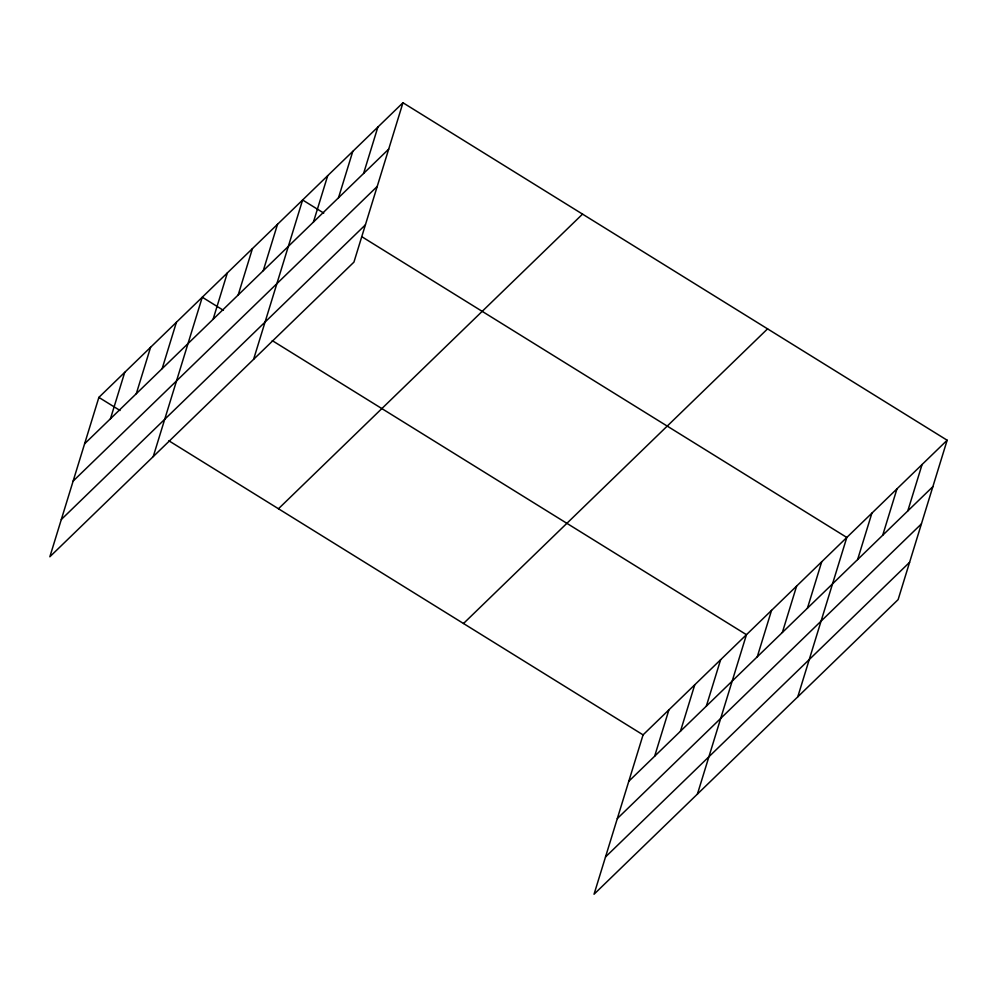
<?xml version="1.0" encoding="UTF-8"?>
<svg xmlns="http://www.w3.org/2000/svg" width="997" height="997" viewBox="0 0 997 997"><rect width="100%" height="100%" fill="white"/><g stroke="black" fill="none" stroke-linecap="round" stroke-linejoin="round"><path stroke-width="1.5" d="M402.962 102.753L98.877 397.392L49.85 556.775L353.935 262.124L402.962 102.753L947.15 440.225L898.123 599.608L594.038 894.247L643.065 734.876L947.15 440.225M110.455 418.752L124.725 372.342M136.302 393.703L150.572 347.305M162.15 368.666L176.419 322.255M153.239 456.589L202.266 297.218L223.39 310.316M213.084 319.314L227.353 272.904M238.171 295L252.44 248.602M263.258 270.698L277.527 224.288M253.587 359.356L302.614 199.986L323.738 213.084M313.432 222.082L327.701 175.671M338.506 197.767L352.788 151.37M363.593 173.466L377.875 127.055M654.643 756.225L668.912 709.827M680.49 731.187L694.759 684.777M706.337 706.138L720.607 659.74M697.426 794.073L746.454 634.69L272.256 340.613M757.271 656.786L771.541 610.388M782.358 632.484L796.628 586.074M807.445 608.17L821.715 561.772M797.774 696.841L846.802 537.458L362.036 236.837M857.619 559.554L871.889 513.156M882.706 535.252L896.976 488.842M907.793 510.938L922.063 464.54M84.608 443.79L388.68 149.151M73.142 481.077L377.215 186.439M61.316 519.487L365.401 224.848M278.462 508.757L582.547 214.118M463.493 623.499L767.565 328.86M628.795 781.274L932.88 486.636M617.33 818.562L921.402 523.911M605.503 856.971L909.588 562.32M98.877 397.392L120.014 410.49M168.867 440.786L643.065 734.876"/></g></svg>
